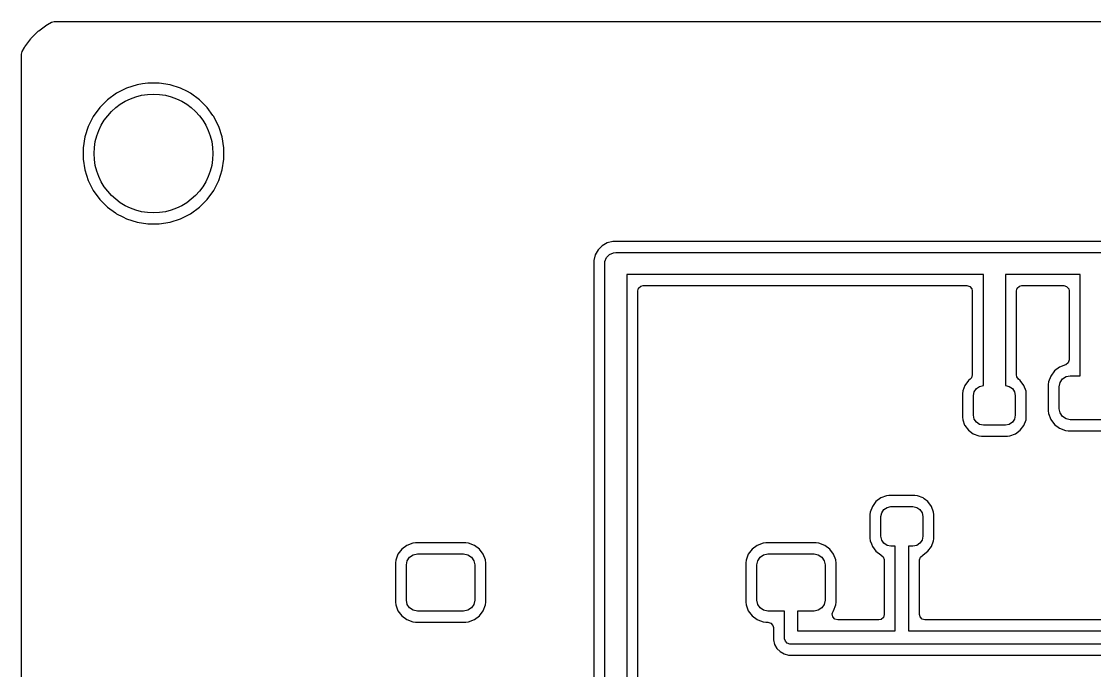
# Model space of a CAD drawing. Header units: millimetres. Extents: x 100.5 to 179.5, y -161.5 to -100.5.
# Drawn here: x 100.5 to 124.88, y -115.25 to -100.5 of the extents above; entities that cross this region are included whole.
import ezdxf

# ---------------------------------------------------------------- set-up
doc = ezdxf.new("R2010")
doc.units = ezdxf.units.MM
doc.layers.add('F.Cu', color=52, linetype='CONTINUOUS', true_color=0xb8bb26)

msp = doc.modelspace()

# ---------------------------------------------------------------- linework, layer by layer
at = {"layer": 'F.Cu', "linetype": 'CONTINUOUS'}
for p, q in [((100.894156, -100.710293), (101.074086, -100.575599)), ((101.074086, -100.575599), (101.088951, -100.566045)), ((101.088951, -100.566045), (101.182129, -100.515166)), ((101.182129, -100.515166), (101.241555, -100.5)), ((101.241555, -100.5), (129.376, -100.5)), ((100.575599, -101.074086), (100.710293, -100.894156)), ((100.710293, -100.894156), (100.721867, -100.880799)), ((100.721867, -100.880799), (100.880799, -100.721867)), ((100.880799, -100.721867), (100.894156, -100.710293)), ((100.515168, -101.182127), (100.566043, -101.088955)), ((100.566043, -101.088955), (100.575599, -101.074086)), ((100.5, -101.241554), (100.515168, -101.182127)), ((100.5, -103.374038), (100.5, -101.241554)), ((102.661151, -102.131132), (102.45735, -102.279201)), ((102.885616, -102.01676), (102.661151, -102.131132)), ((103.125214, -101.93891), (102.885616, -102.01676)), ((103.249626, -101.919205), (103.125214, -101.93891)), ((103.374038, -101.8995), (103.249626, -101.919205)), ((103.625962, -101.8995), (103.374038, -101.8995)), ((103.874785, -101.93891), (103.625962, -101.8995)), ((104.114383, -102.01676), (103.874785, -101.93891)), ((104.268747, -102.095413), (104.114383, -102.01676)), ((104.338845, -102.13113), (104.268747, -102.095413)), ((104.338847, -102.131131), (104.338845, -102.13113)), ((104.338848, -102.131132), (104.338847, -102.131131)), ((104.542649, -102.279201), (104.338848, -102.131132)), ((102.457345, -102.279205), (102.279205, -102.457345)), ((102.45735, -102.279201), (102.457345, -102.279205)), ((104.542654, -102.279205), (104.542649, -102.279201)), ((104.720794, -102.457345), (104.542654, -102.279205)), ((102.279201, -102.45735), (102.131132, -102.661151)), ((102.279205, -102.457345), (102.279201, -102.45735)), ((104.720798, -102.45735), (104.720794, -102.457345)), ((104.849952, -102.635117), (104.720798, -102.45735)), ((102.131132, -102.661151), (102.01676, -102.885616)), ((104.86887, -102.661155), (104.849952, -102.635117)), ((104.941747, -102.804184), (104.86887, -102.661155)), ((104.983239, -102.885616), (104.941747, -102.804184)), ((102.01676, -102.885616), (101.93891, -103.125214)), ((104.983239, -102.885618), (104.983239, -102.885616)), ((104.983241, -102.885621), (104.983239, -102.885618)), ((105.06109, -103.125215), (104.983241, -102.885621)), ((101.93891, -103.125214), (101.8995, -103.374038)), ((105.1005, -103.374038), (105.06109, -103.125215)), ((100.5, -112.802135), (100.5, -103.374038)), ((101.8995, -103.374038), (101.8995, -103.625961)), ((105.1005, -103.625962), (105.1005, -103.374038)), ((101.8995, -103.625961), (101.93891, -103.874785)), ((105.06109, -103.874785), (105.1005, -103.625962)), ((101.93891, -103.874785), (102.01676, -104.114383)), ((104.983241, -104.114379), (105.06109, -103.874785)), ((102.01676, -104.114383), (102.131132, -104.338848)), ((104.86887, -104.338845), (104.983241, -104.114379)), ((102.131132, -104.338848), (102.279201, -104.542649)), ((102.279201, -104.542649), (102.279205, -104.542654)), ((102.279205, -104.542654), (102.457345, -104.720794)), ((104.542656, -104.720793), (104.720793, -104.542656)), ((104.720793, -104.542656), (104.86887, -104.338845)), ((102.457345, -104.720794), (102.45735, -104.720798)), ((102.45735, -104.720798), (102.635117, -104.849952)), ((104.338845, -104.86887), (104.542656, -104.720793)), ((102.635117, -104.849952), (102.661155, -104.86887)), ((102.661155, -104.86887), (102.804184, -104.941747)), ((102.804184, -104.941747), (102.885616, -104.983239)), ((102.885616, -104.983239), (102.885618, -104.983239)), ((102.885618, -104.983239), (102.885621, -104.983241)), ((102.885621, -104.983241), (103.125215, -105.06109)), ((103.874785, -105.06109), (104.114379, -104.983241)), ((104.114379, -104.983241), (104.338845, -104.86887)), ((103.125215, -105.06109), (103.374038, -105.1005)), ((103.374038, -105.1005), (103.374039, -105.1005)), ((103.374039, -105.1005), (103.625961, -105.1005)), ((103.625961, -105.1005), (103.625962, -105.1005)), ((103.625962, -105.1005), (103.874785, -105.06109)), ((113.806812, -105.533608), (113.692686, -105.5995)), ((113.934108, -105.4995), (113.806812, -105.533608)), ((114.065892, -105.4995), (113.934108, -105.4995)), ((129.065892, -105.4995), (114.065892, -105.4995)), ((113.5995, -105.692686), (113.533608, -105.806812)), ((113.599502, -105.692683), (113.5995, -105.692686)), ((113.692683, -105.599502), (113.599502, -105.692683)), ((113.692686, -105.5995), (113.692683, -105.599502)), ((113.861107, -105.792133), (113.951227, -105.754804)), ((113.951227, -105.754804), (114, -105.75)), ((114, -105.75), (129, -105.75)), ((113.533608, -105.806812), (113.4995, -105.934108)), ((113.4995, -105.934108), (113.4995, -122.565891)), ((113.75, -106), (113.754804, -105.951227)), ((113.75, -122.5), (113.75, -106)), ((113.754804, -105.951227), (113.792133, -105.861107)), ((113.792133, -105.861107), (113.861107, -105.792133)), ((122.35, -106.25), (114.25, -106.25)), ((114.25, -106.25), (114.25, -119.25)), ((122.35, -108.775), (122.35, -106.25)), ((124.55, -106.25), (122.85, -106.25)), ((122.85, -106.25), (122.85, -108.775)), ((124.55, -108.55), (124.55, -106.25)), ((114.520185, -106.557461), (114.572989, -106.511706)), ((114.572989, -106.511706), (114.6245, -106.5005)), ((114.6245, -106.5005), (121.9755, -106.5005)), ((121.9755, -106.5005), (122.042539, -106.520185)), ((122.042539, -106.520185), (122.088294, -106.572989)), ((123.120185, -106.557461), (123.172989, -106.511706)), ((123.172989, -106.511706), (123.2245, -106.5005)), ((123.2245, -106.5005), (124.1755, -106.5005)), ((124.1755, -106.5005), (124.242539, -106.520185)), ((124.242539, -106.520185), (124.288294, -106.572989)), ((114.5005, -106.6245), (114.520185, -106.557461)), ((114.5005, -118.8755), (114.5005, -106.6245)), ((122.088294, -106.572989), (122.0995, -106.6245)), ((122.0995, -106.6245), (122.0995, -108.531478)), ((123.1005, -106.6245), (123.120185, -106.557461)), ((123.1005, -108.531478), (123.1005, -106.6245)), ((124.288294, -106.572989), (124.2995, -106.6245)), ((124.2995, -106.6245), (124.2995, -108.189235)), ((124.2995, -108.189235), (124.279815, -108.256274)), ((123.967452, -108.442455), (123.881206, -108.557664)), ((123.967455, -108.442452), (123.967452, -108.442455)), ((124.082664, -108.356206), (123.967455, -108.442452)), ((124.082669, -108.356203), (124.082664, -108.356206)), ((124.218834, -108.305417), (124.082669, -108.356203)), ((124.227011, -108.302029), (124.218834, -108.305417)), ((124.279815, -108.256274), (124.227011, -108.302029)), ((122.010307, -108.660318), (121.928374, -108.769769)), ((122.010313, -108.660312), (122.010307, -108.660318)), ((122.049812, -108.630744), (122.010313, -108.660312)), ((122.079815, -108.598517), (122.049812, -108.630744)), ((122.0995, -108.531478), (122.079815, -108.598517)), ((123.108318, -108.57481), (123.1005, -108.531478)), ((123.150188, -108.630744), (123.108318, -108.57481)), ((123.189686, -108.660312), (123.150188, -108.630744)), ((123.189692, -108.660318), (123.189686, -108.660312)), ((123.271626, -108.76977), (123.189692, -108.660318)), ((123.830909, -108.692517), (123.8245, -108.752127)), ((123.83091, -108.692513), (123.830909, -108.692517)), ((123.881202, -108.557671), (123.83091, -108.692513)), ((123.881206, -108.557664), (123.881202, -108.557671)), ((124.075, -108.8), (124.09403, -108.704329)), ((124.09403, -108.704329), (124.148223, -108.623223)), ((124.148223, -108.623223), (124.229329, -108.56903)), ((124.229329, -108.56903), (124.325, -108.55)), ((124.325, -108.55), (124.55, -108.55)), ((121.880587, -108.897889), (121.8745, -108.954498)), ((121.8745, -108.954498), (121.8745, -109.495481)), ((121.883417, -108.890301), (121.880587, -108.897889)), ((121.928372, -108.769774), (121.883417, -108.890301)), ((121.928374, -108.769769), (121.928372, -108.769773)), ((121.928372, -108.769773), (121.928372, -108.769774)), ((122.125, -109), (122.142127, -108.913896)), ((122.142127, -108.913896), (122.190901, -108.840901)), ((122.190901, -108.840901), (122.263896, -108.792127)), ((122.263896, -108.792127), (122.35, -108.775)), ((122.85, -108.775), (122.936104, -108.792127)), ((122.936104, -108.792127), (123.009099, -108.840901)), ((123.009099, -108.840901), (123.057873, -108.913896)), ((123.057873, -108.913896), (123.075, -109)), ((123.271626, -108.769771), (123.271626, -108.76977)), ((123.271628, -108.769774), (123.271626, -108.769771)), ((123.319412, -108.897886), (123.271628, -108.769774)), ((123.325499, -108.954516), (123.319412, -108.897886)), ((123.3255, -109.495485), (123.325499, -108.954516)), ((123.8245, -108.752127), (123.8245, -108.752134)), ((123.8245, -108.752134), (123.8245, -108.752135)), ((123.8245, -108.752135), (123.8245, -109.34787)), ((124.075, -109.3), (124.075, -108.8)), ((122.125, -109.45), (122.125, -109)), ((123.075, -109), (123.075, -109.45)), ((123.8245, -109.34787), (123.824501, -109.347876)), ((123.824501, -109.347876), (123.830908, -109.407483)), ((123.830908, -109.407483), (123.881202, -109.542328)), ((124.09403, -109.395671), (124.075, -109.3)), ((124.148223, -109.476777), (124.09403, -109.395671)), ((121.8745, -109.495481), (121.874501, -109.49549)), ((121.874501, -109.49549), (121.880587, -109.552114)), ((121.880587, -109.552114), (121.925392, -109.672237)), ((121.925392, -109.672237), (121.928372, -109.680226)), ((121.928372, -109.680226), (122.010313, -109.789687)), ((122.142127, -109.536104), (122.125, -109.45)), ((122.190901, -109.609099), (122.142127, -109.536104)), ((122.263896, -109.657873), (122.190901, -109.609099)), ((122.35, -109.675), (122.263896, -109.657873)), ((122.85, -109.675), (122.35, -109.675)), ((122.936104, -109.657873), (122.85, -109.675)), ((123.009099, -109.609099), (122.936104, -109.657873)), ((123.057873, -109.536104), (123.009099, -109.609099)), ((123.075, -109.45), (123.057873, -109.536104)), ((123.189687, -109.789687), (123.271628, -109.680226)), ((123.271628, -109.680226), (123.319412, -109.552114)), ((123.319412, -109.552114), (123.321687, -109.530944)), ((123.321687, -109.530944), (123.325499, -109.495501)), ((123.325499, -109.49549), (123.3255, -109.495485)), ((123.325499, -109.495501), (123.325499, -109.49549)), ((123.881202, -109.542328), (123.881206, -109.542335)), ((123.881206, -109.542335), (123.967452, -109.657544)), ((123.967452, -109.657544), (123.967455, -109.657547)), ((123.967455, -109.657547), (124.082664, -109.743793)), ((124.229329, -109.53097), (124.148223, -109.476777)), ((124.325, -109.55), (124.229329, -109.53097)), ((125.275, -109.55), (124.325, -109.55)), ((122.010313, -109.789687), (122.119774, -109.871628)), ((122.119774, -109.871628), (122.247886, -109.919412)), ((122.247886, -109.919412), (122.304515, -109.9255)), ((122.304515, -109.9255), (122.895484, -109.925499)), ((122.895484, -109.925499), (122.952114, -109.919412)), ((122.952114, -109.919412), (123.080226, -109.871628)), ((123.080226, -109.871628), (123.189687, -109.789687)), ((124.082664, -109.743793), (124.082671, -109.743797)), ((124.082671, -109.743797), (124.217517, -109.794091)), ((124.217517, -109.794091), (124.217516, -109.794091)), ((124.217516, -109.794091), (124.224444, -109.794835)), ((124.224444, -109.794835), (124.277127, -109.8005)), ((124.277127, -109.8005), (125.322872, -109.800499)), ((120.019773, -111.328372), (119.910313, -111.410313)), ((120.147885, -111.280587), (120.019773, -111.328372)), ((120.204509, -111.274501), (120.147885, -111.280587)), ((120.204518, -111.2745), (120.204509, -111.274501)), ((120.795493, -111.2745), (120.204518, -111.2745)), ((120.85211, -111.280587), (120.795493, -111.2745)), ((120.852112, -111.280587), (120.85211, -111.280587)), ((120.852114, -111.280588), (120.852112, -111.280587)), ((120.980226, -111.328372), (120.852114, -111.280588)), ((120.980228, -111.328373), (120.980226, -111.328372)), ((121.005311, -111.34715), (120.980228, -111.328373)), ((121.089687, -111.410313), (121.005311, -111.34715)), ((119.828373, -111.519771), (119.780587, -111.647889)), ((119.910313, -111.410313), (119.828373, -111.519771)), ((120.042127, -111.663896), (120.090901, -111.590901)), ((120.090901, -111.590901), (120.163896, -111.542127)), ((120.163896, -111.542127), (120.25, -111.525)), ((120.25, -111.525), (120.75, -111.525)), ((120.75, -111.525), (120.836104, -111.542127)), ((120.836104, -111.542127), (120.909099, -111.590901)), ((120.909099, -111.590901), (120.957873, -111.663896)), ((121.171628, -111.519774), (121.089687, -111.410313)), ((121.219412, -111.647886), (121.171628, -111.519774)), ((119.780587, -111.647889), (119.7745, -111.704498)), ((119.7745, -111.704498), (119.7745, -112.245481)), ((120.025, -111.75), (120.042127, -111.663896)), ((120.025, -112.2), (120.025, -111.75)), ((120.957873, -111.663896), (120.975, -111.75)), ((120.975, -111.75), (120.975, -112.2)), ((121.225499, -111.704516), (121.219412, -111.647886)), ((121.2255, -112.245485), (121.225499, -111.704516)), ((109.387516, -112.355908), (109.252671, -112.406202)), ((109.447123, -112.349501), (109.387516, -112.355908)), ((109.447129, -112.3495), (109.447123, -112.349501)), ((110.592864, -112.3495), (109.447129, -112.3495)), ((110.592873, -112.3495), (110.592864, -112.3495)), ((110.592881, -112.3495), (110.592873, -112.3495)), ((110.592883, -112.349501), (110.592881, -112.3495)), ((110.652483, -112.355908), (110.592883, -112.349501)), ((110.787328, -112.406202), (110.652482, -112.355908)), ((110.652482, -112.355908), (110.652483, -112.355908)), ((117.347516, -112.355908), (117.212671, -112.406202)), ((117.407123, -112.349501), (117.347516, -112.355908)), ((117.407129, -112.3495), (117.407123, -112.349501)), ((118.552864, -112.3495), (117.407129, -112.3495)), ((118.552873, -112.3495), (118.552864, -112.3495)), ((118.552881, -112.3495), (118.552873, -112.3495)), ((118.552883, -112.349501), (118.552881, -112.3495)), ((118.612483, -112.355908), (118.552883, -112.349501)), ((118.747328, -112.406202), (118.612482, -112.355908)), ((118.612482, -112.355908), (118.612483, -112.355908)), ((119.7745, -112.245481), (119.774501, -112.24549)), ((119.774501, -112.24549), (119.780587, -112.302114)), ((119.780587, -112.302114), (119.805684, -112.369399)), ((119.805684, -112.369399), (119.828372, -112.430226)), ((120.042127, -112.286104), (120.025, -112.2)), ((120.090901, -112.359099), (120.042127, -112.286104)), ((120.163896, -112.407873), (120.090901, -112.359099)), ((120.909099, -112.359099), (120.836104, -112.407873)), ((120.957873, -112.286104), (120.909099, -112.359099)), ((120.975, -112.2), (120.957873, -112.286104)), ((121.171628, -112.430226), (121.219412, -112.302114)), ((121.219412, -112.302114), (121.224575, -112.25409)), ((121.224575, -112.25409), (121.225499, -112.245501)), ((121.225499, -112.24549), (121.2255, -112.245485)), ((121.225499, -112.245501), (121.225499, -112.24549)), ((109.051202, -112.607671), (109.000908, -112.742517)), ((109.051206, -112.607664), (109.051202, -112.607671)), ((109.137452, -112.492455), (109.051206, -112.607664)), ((109.137455, -112.492452), (109.137452, -112.492455)), ((109.252664, -112.406206), (109.137455, -112.492452)), ((109.252671, -112.406202), (109.252664, -112.406206)), ((109.399329, -112.61903), (109.495, -112.6)), ((109.495, -112.6), (110.545, -112.6)), ((110.545, -112.6), (110.640671, -112.61903)), ((110.787335, -112.406206), (110.787328, -112.406202)), ((110.902544, -112.492452), (110.787335, -112.406206)), ((110.902547, -112.492455), (110.902544, -112.492452)), ((110.988793, -112.607664), (110.902547, -112.492455)), ((110.988797, -112.607671), (110.988793, -112.607664)), ((111.037204, -112.737459), (110.988797, -112.607671)), ((117.011202, -112.607671), (116.960908, -112.742517)), ((117.011206, -112.607664), (117.011202, -112.607671)), ((117.097452, -112.492455), (117.011206, -112.607664)), ((117.097455, -112.492452), (117.097452, -112.492455)), ((117.212664, -112.406206), (117.097455, -112.492452)), ((117.212671, -112.406202), (117.212664, -112.406206)), ((117.359329, -112.61903), (117.455, -112.6)), ((117.455, -112.6), (118.505, -112.6)), ((118.505, -112.6), (118.600671, -112.61903)), ((118.747335, -112.406206), (118.747328, -112.406202)), ((118.862544, -112.492452), (118.747335, -112.406206)), ((118.862547, -112.492455), (118.862544, -112.492452)), ((118.948793, -112.607664), (118.862547, -112.492455)), ((118.948797, -112.607671), (118.948793, -112.607664)), ((118.997204, -112.737459), (118.948797, -112.607671)), ((119.828372, -112.430226), (119.905762, -112.533608)), ((119.905762, -112.533608), (119.910314, -112.539688)), ((119.910314, -112.539688), (120.019774, -112.621628)), ((120.25, -112.425), (120.163896, -112.407873)), ((120.35, -112.425), (120.25, -112.425)), ((120.35, -114.35), (120.35, -112.425)), ((120.75, -112.425), (120.65, -112.425)), ((120.65, -112.425), (120.65, -114.35)), ((120.836104, -112.407873), (120.75, -112.425)), ((120.980226, -112.621628), (121.089687, -112.539687)), ((121.089687, -112.539687), (121.171628, -112.430226)), ((100.5, -123.874038), (100.5, -112.802135)), ((108.994501, -112.802123), (108.9945, -112.802135)), ((108.9945, -112.802135), (108.9945, -113.69787)), ((109.000908, -112.742517), (108.994501, -112.802116)), ((108.994501, -112.802116), (108.994501, -112.802123)), ((109.245, -112.85), (109.26403, -112.754329)), ((109.245, -113.65), (109.245, -112.85)), ((109.26403, -112.754329), (109.318223, -112.673223)), ((109.318223, -112.673223), (109.399329, -112.61903)), ((110.640671, -112.61903), (110.721777, -112.673223)), ((110.721777, -112.673223), (110.77597, -112.754329)), ((110.77597, -112.754329), (110.795, -112.85)), ((110.795, -112.85), (110.795, -113.65)), ((111.039091, -112.742517), (111.037204, -112.737459)), ((111.045499, -112.802128), (111.039091, -112.742517)), ((111.0455, -113.697873), (111.045499, -112.802128)), ((116.954501, -112.802123), (116.9545, -112.802135)), ((116.9545, -112.802135), (116.9545, -113.69787)), ((116.960908, -112.742517), (116.954501, -112.802116)), ((116.954501, -112.802116), (116.954501, -112.802123)), ((117.205, -112.85), (117.22403, -112.754329)), ((117.205, -113.65), (117.205, -112.85)), ((117.22403, -112.754329), (117.278223, -112.673223)), ((117.278223, -112.673223), (117.359329, -112.61903)), ((118.600671, -112.61903), (118.681777, -112.673223)), ((118.681777, -112.673223), (118.73597, -112.754329)), ((118.73597, -112.754329), (118.755, -112.85)), ((118.755, -112.85), (118.755, -113.65)), ((118.999091, -112.742517), (118.997204, -112.737459)), ((119.005499, -112.802128), (118.999091, -112.742517)), ((119.0055, -113.697873), (119.005499, -112.802128)), ((120.019774, -112.621628), (120.027562, -112.625881)), ((120.027562, -112.625881), (120.026813, -112.627252)), ((120.026813, -112.627252), (120.074763, -112.663143)), ((120.074763, -112.663143), (120.099184, -112.728606)), ((120.099184, -112.728606), (120.0995, -112.737459)), ((120.0995, -112.737459), (120.0995, -113.9755)), ((120.9005, -112.737459), (120.920185, -112.67042)), ((120.9005, -113.9755), (120.9005, -112.737459)), ((120.920185, -112.67042), (120.972989, -112.624665)), ((120.972989, -112.624665), (120.979928, -112.62179)), ((120.979928, -112.62179), (120.980222, -112.621629)), ((120.980222, -112.621629), (120.980226, -112.621628)), ((108.9945, -113.69787), (108.994501, -113.697876)), ((108.994501, -113.697876), (109.000908, -113.757483)), ((109.000908, -113.757483), (109.051202, -113.892328)), ((109.26403, -113.745671), (109.245, -113.65)), ((109.318223, -113.826777), (109.26403, -113.745671)), ((109.399329, -113.88097), (109.318223, -113.826777)), ((110.721777, -113.826777), (110.640671, -113.88097)), ((110.77597, -113.745671), (110.721777, -113.826777)), ((110.795, -113.65), (110.77597, -113.745671)), ((110.988796, -113.892331), (111.039091, -113.757483)), ((111.039091, -113.757483), (111.0455, -113.697873)), ((116.9545, -113.69787), (116.954501, -113.697876)), ((116.954501, -113.697876), (116.960908, -113.757483)), ((116.960908, -113.757483), (117.011202, -113.892328)), ((117.22403, -113.745671), (117.205, -113.65)), ((117.278223, -113.826777), (117.22403, -113.745671)), ((117.359329, -113.88097), (117.278223, -113.826777)), ((118.681777, -113.826777), (118.600671, -113.88097)), ((118.73597, -113.745671), (118.681777, -113.826777)), ((118.755, -113.65), (118.73597, -113.745671)), ((118.948796, -113.892331), (118.999091, -113.757483)), ((118.999091, -113.757483), (119.0055, -113.697873)), ((109.051202, -113.892328), (109.051206, -113.892335)), ((109.051206, -113.892335), (109.137452, -114.007544)), ((109.137452, -114.007544), (109.137455, -114.007547)), ((109.137455, -114.007547), (109.252664, -114.093793)), ((109.495, -113.9), (109.399329, -113.88097)), ((110.545, -113.9), (109.495, -113.9)), ((110.640671, -113.88097), (110.545, -113.9)), ((110.787331, -114.093796), (110.902546, -114.007546)), ((110.902546, -114.007546), (110.988796, -113.892331)), ((117.011202, -113.892328), (117.011206, -113.892335)), ((117.011206, -113.892335), (117.097452, -114.007544)), ((117.097452, -114.007544), (117.097455, -114.007547)), ((117.097455, -114.007547), (117.212664, -114.093793)), ((117.455, -113.9), (117.359329, -113.88097)), ((117.83, -113.9), (117.455, -113.9)), ((117.83, -114.5), (117.83, -113.9)), ((118.505, -113.9), (118.13, -113.9)), ((118.13, -113.9), (118.13, -114.35)), ((118.600671, -113.88097), (118.505, -113.9)), ((118.918694, -113.957853), (118.942165, -113.90119)), ((118.928638, -114.027011), (118.918694, -113.957853)), ((118.974393, -114.079815), (118.928638, -114.027011)), ((118.942165, -113.90119), (118.945679, -113.896494)), ((118.945679, -113.896494), (118.948796, -113.892331)), ((120.079815, -114.042539), (120.027011, -114.088294)), ((120.0995, -113.9755), (120.079815, -114.042539)), ((120.911706, -114.027011), (120.9005, -113.9755)), ((120.957461, -114.079815), (120.911706, -114.027011)), ((109.252664, -114.093793), (109.252671, -114.093797)), ((109.252671, -114.093797), (109.387517, -114.144091)), ((109.387517, -114.144091), (109.387516, -114.144091)), ((109.387516, -114.144091), (109.394444, -114.144835)), ((109.394444, -114.144835), (109.447127, -114.1505)), ((109.447127, -114.1505), (110.592872, -114.150499)), ((110.592872, -114.150499), (110.652483, -114.144091)), ((110.652483, -114.144091), (110.787331, -114.093796)), ((117.212664, -114.093793), (117.212671, -114.093797)), ((117.212671, -114.093797), (117.227962, -114.0995)), ((117.227962, -114.0995), (117.347517, -114.144091)), ((117.347517, -114.144091), (117.407127, -114.1505)), ((117.407127, -114.1505), (117.4555, -114.150499)), ((117.4555, -114.150499), (117.522537, -114.170182)), ((117.522537, -114.170182), (117.568293, -114.222985)), ((117.568293, -114.222985), (117.5795, -114.274499)), ((117.5795, -114.274499), (117.5795, -114.447273)), ((119.041432, -114.0995), (118.974393, -114.079815)), ((119.9755, -114.0995), (119.041432, -114.0995)), ((120.027011, -114.088294), (119.9755, -114.0995)), ((121.0245, -114.0995), (120.957461, -114.079815)), ((126.6755, -114.0995), (121.0245, -114.0995)), ((117.5795, -114.447273), (117.5795, -114.552727)), ((117.5795, -114.552727), (117.606793, -114.654587)), ((117.832882, -114.529264), (117.83, -114.5)), ((117.85528, -114.583336), (117.832882, -114.529264)), ((118.13, -114.35), (120.35, -114.35)), ((120.65, -114.35), (127.05, -114.35)), ((117.606793, -114.654587), (117.65952, -114.745913)), ((117.65952, -114.745913), (117.734087, -114.82048)), ((117.896664, -114.62472), (117.85528, -114.583336)), ((117.950736, -114.647118), (117.896664, -114.62472)), ((117.98, -114.65), (117.950736, -114.647118)), ((120.5, -114.65), (117.98, -114.65)), ((127.2, -114.65), (120.5, -114.65)), ((117.734087, -114.82048), (117.825413, -114.873207)), ((117.825413, -114.873207), (117.927273, -114.9005)), ((117.927273, -114.9005), (120.447273, -114.9005)), ((120.447273, -114.9005), (120.552727, -114.9005)), ((120.552727, -114.9005), (127.147273, -114.9005))]:
    msp.add_line(p, q, dxfattribs=at)
at = {"layer": 'F.Cu'}
for radius in [1.35, 1.349999]:
    msp.add_circle((103.5, -103.5), radius, dxfattribs=at)

doc.saveas('drawing.dxf')
